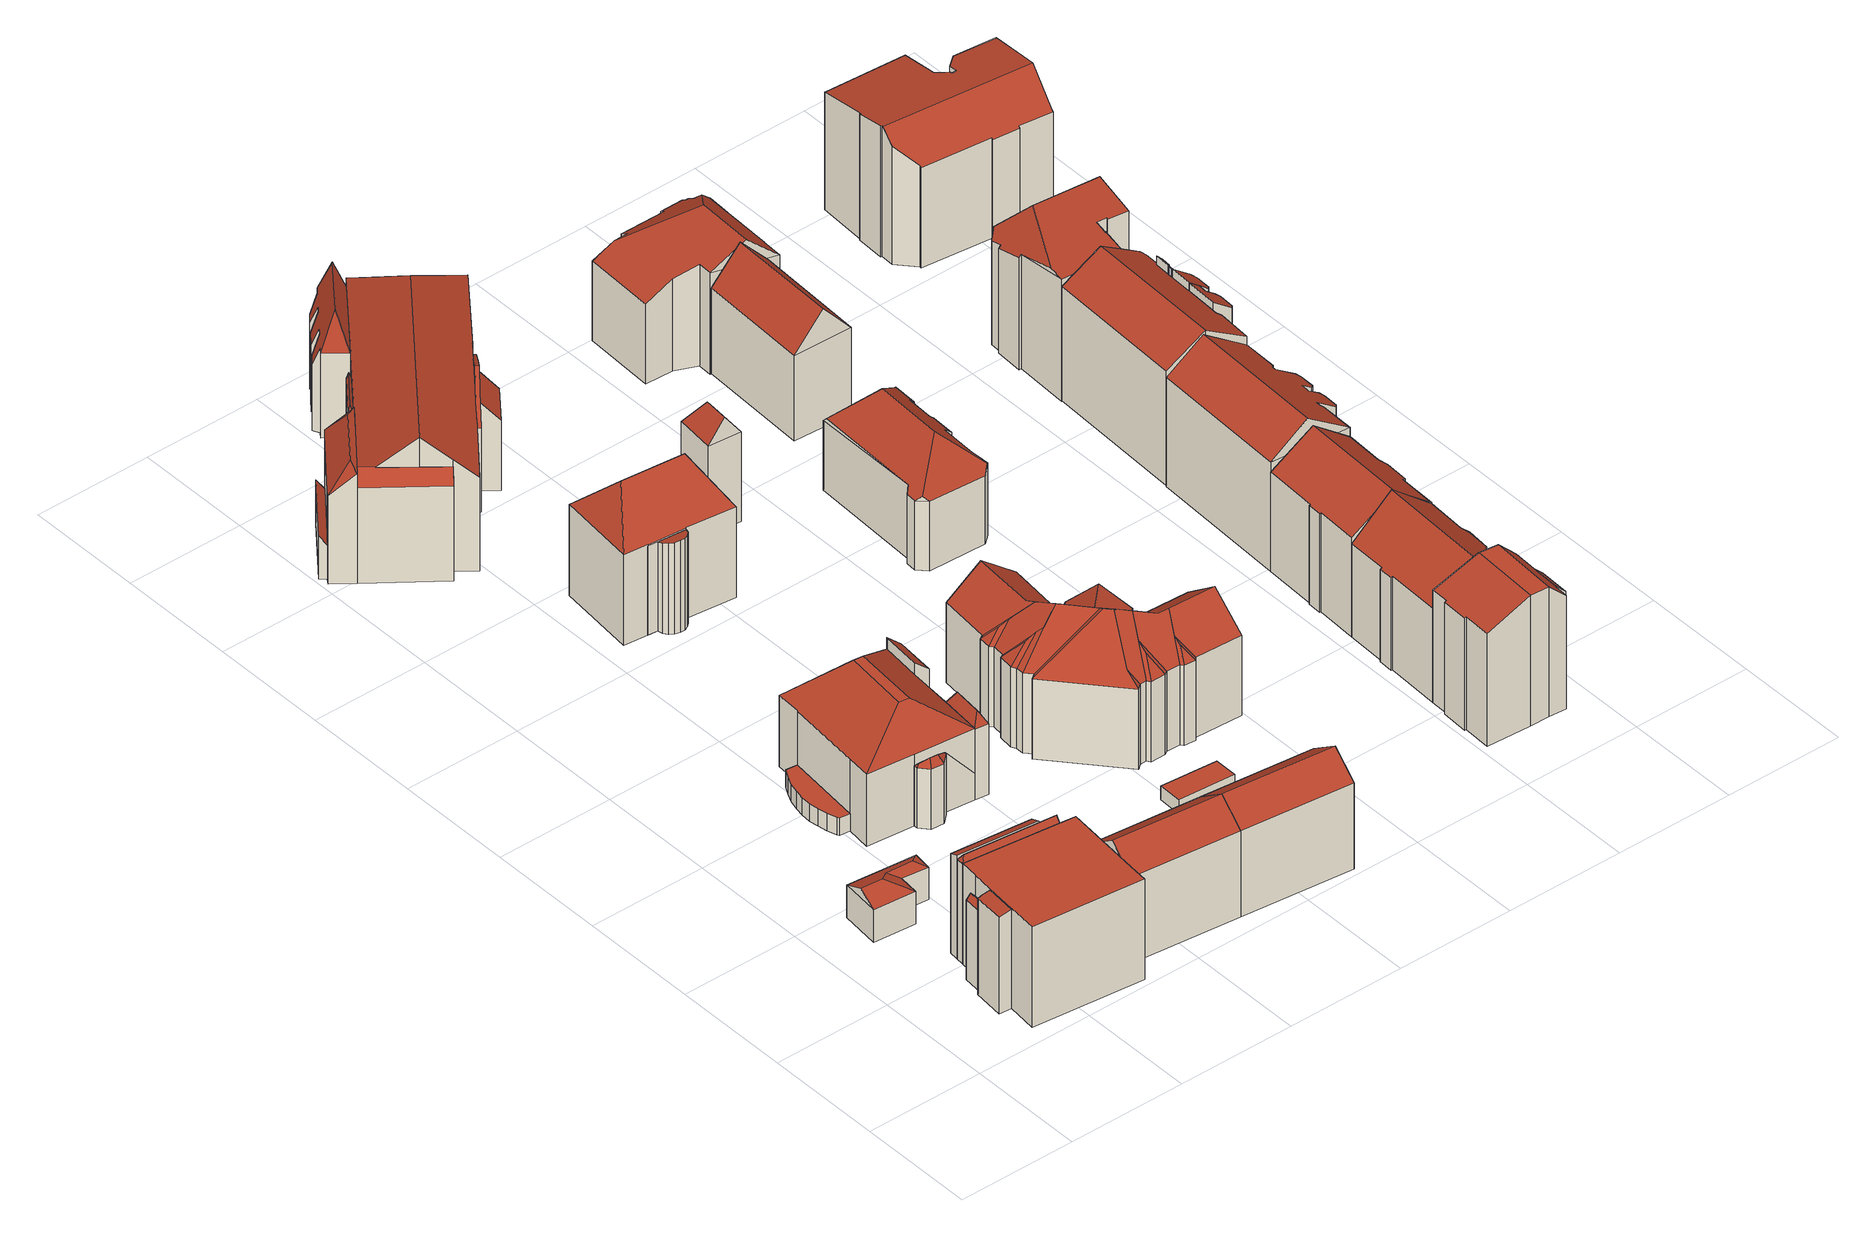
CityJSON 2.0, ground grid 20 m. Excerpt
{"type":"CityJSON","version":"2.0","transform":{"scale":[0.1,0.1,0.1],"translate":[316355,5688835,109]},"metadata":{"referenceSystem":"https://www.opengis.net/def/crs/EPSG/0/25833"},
"CityObjects":{
"building1":{"type":"Building","attributes":{"Dachtyp_tdc":"tdcFreeFormRoof","Gemeindeschluessel":14713000,"Dachneigung":24.6,"QualitaetDacherkennung":50,"Geometrietyp2DReferenz":"3000","function":"31001_9998","roofType":"5000","measuredHeight":7.31},"geometry":[{"type":"MultiSurface","lod":"2","boundaries":[[[0,1,2,3]],[[1,4,5,2]],[[4,6,7,5]],[[6,8,9,7]],[[8,10,11,9]],[[10,0,3,11]],[[12,13,10,8]],[[14,12,8,6]],[[14,6,4]],[[15,13,12,14,4,1]],[[15,1,0]],[[13,15,0,10]],[[3,2,5,7,9,11]]],"semantics":{"surfaces":[{"type":"WallSurface"},{"type":"RoofSurface"},{"type":"GroundSurface"}],"values":[0,0,0,0,0,0,1,1,1,1,0,1,2]}}]},
"building2":{"type":"Building","attributes":{"Gemeindeschluessel":14713000,"Geometrietyp2DReferenz":"3000","function":"31001_9998","roofType":"9999"},"children":["building2-1","building2-2","building2-3","building2-4","building2-5"]},
"building2-1":{"type":"BuildingPart","attributes":{"Dachtyp_tdc":"tdcPolyFlatRoof","Dachneigung":22.56,"QualitaetDacherkennung":25,"Geometrietyp2DReferenz":"3000","roofType":"2100","measuredHeight":18.52},"parents":["building2"],"geometry":[{"type":"MultiSurface","lod":"2","boundaries":[[[16,17,18,19,20]],[[17,21,22,18]],[[21,23,24,25,22]],[[23,21,17,16]],[[19,18,22,25]],[[20,24,23,16]],[[19,25,24,20]]],"semantics":{"surfaces":[{"type":"WallSurface"},{"type":"RoofSurface"},{"type":"GroundSurface"},{"type":"ClosureSurface"}],"values":[0,0,0,1,2,0,3]}}]},
"building2-2":{"type":"BuildingPart","attributes":{"Dachtyp_tdc":"tdcFreeFormRoof","Dachneigung":57.72,"QualitaetDacherkennung":25,"Geometrietyp2DReferenz":"3000","roofType":"5000","measuredHeight":18.96},"parents":["building2"],"geometry":[{"type":"MultiSurface","lod":"2","boundaries":[[[26,20,19,27]],[[28,29,30,31]],[[32,29,28]],[[33,32,28,24,20]],[[33,20,26]],[[32,33,26,29]],[[27,19,25,31,30]],[[31,25,24,28]],[[25,19,20,24]],[[27,30,29,26]]],"semantics":{"surfaces":[{"type":"WallSurface"},{"type":"RoofSurface"},{"type":"GroundSurface"},{"type":"ClosureSurface"}],"values":[0,0,0,1,1,1,2,0,3,3]}}]},
"building2-3":{"type":"BuildingPart","attributes":{"Dachtyp_tdc":"tdcPolyFlatRoof","Dachneigung":0,"QualitaetDacherkennung":66,"Geometrietyp2DReferenz":"3000","roofType":"1000","measuredHeight":17.9},"parents":["building2"],"geometry":[{"type":"MultiSurface","lod":"2","boundaries":[[[34,35,36]],[[34,37,26,27,35]],[[38,39,40,30,29]],[[39,41,42,40]],[[41,43,44,42]],[[43,45,46,44]],[[45,47,48,46]],[[47,49,50,51,48]],[[49,47,45,43,41,39,38,37,34,52]],[[53,35,27,30,40,42,44,46,48,51]],[[36,54,55,52,34]],[[36,35,53,54]],[[29,26,37,38]],[[29,30,27,26]],[[55,50,49,52]],[[55,54,53,51,50]]],"semantics":{"surfaces":[{"type":"WallSurface"},{"type":"RoofSurface"},{"type":"GroundSurface"},{"type":"ClosureSurface"}],"values":[0,0,0,0,0,0,0,0,1,2,0,3,0,3,0,3]}}]},
"building2-4":{"type":"BuildingPart","attributes":{"Dachtyp_tdc":"tdcFreeFormRoof","Dachneigung":48.61,"QualitaetDacherkennung":26,"Geometrietyp2DReferenz":"3000","roofType":"5000","measuredHeight":15.14},"parents":["building2"],"geometry":[{"type":"MultiSurface","lod":"2","boundaries":[[[56,57,58,59]],[[57,36,35,58]],[[60,61,54,36]],[[60,36,57]],[[61,60,57,56]],[[59,58,35,53]],[[53,35,36,54]],[[59,53,54,56]],[[61,56,54]]],"semantics":{"surfaces":[{"type":"WallSurface"},{"type":"RoofSurface"},{"type":"GroundSurface"},{"type":"ClosureSurface"}],"values":[0,0,1,0,1,2,3,3,3]}}]},
"building2-5":{"type":"BuildingPart","attributes":{"Dachtyp_tdc":"tdcPolyFlatRoof","Dachneigung":13.13,"QualitaetDacherkennung":68,"Geometrietyp2DReferenz":"3000","roofType":"2100","measuredHeight":17.76},"parents":["building2"],"geometry":[{"type":"MultiSurface","lod":"2","boundaries":[[[62,63,56,59,64]],[[50,65,66,51]],[[65,62,64,66]],[[65,50,55,63,62]],[[64,59,53,51,66]],[[54,61,56,63,55]],[[54,53,59,56]],[[54,56,61]],[[51,53,54,55,50]]],"semantics":{"surfaces":[{"type":"WallSurface"},{"type":"RoofSurface"},{"type":"GroundSurface"},{"type":"ClosureSurface"}],"values":[0,0,0,1,2,0,3,3,3]}}]},
"building3":{"type":"Building","attributes":{"Dachtyp_tdc":"tdcGableRoof","Gemeindeschluessel":14713000,"Dachneigung":36.59,"QualitaetDacherkennung":72,"Geometrietyp2DReferenz":"3000","function":"31001_9998","roofType":"3100","measuredHeight":18.85},"geometry":[{"type":"MultiSurface","lod":"2","boundaries":[[[67,68,69,70]],[[68,71,72,69]],[[71,73,74,72]],[[73,67,70,74]],[[71,68,75]],[[67,73,76]],[[68,67,76,75]],[[73,71,75,76]],[[70,69,72,74]]],"semantics":{"surfaces":[{"type":"WallSurface"},{"type":"RoofSurface"},{"type":"GroundSurface"}],"values":[0,0,0,0,0,0,1,1,2]}}]},
"building4":{"type":"Building","attributes":{"Gemeindeschluessel":14713000,"Geometrietyp2DReferenz":"3000","function":"31001_9998","roofType":"9999"},"children":["building4-1","building4-2","building4-3","building4-4","building4-5"]},
"building4-1":{"type":"BuildingPart","attributes":{"Dachtyp_tdc":"tdcPolyFlatRoof","Dachneigung":0,"QualitaetDacherkennung":74,"Geometrietyp2DReferenz":"3000","roofType":"1000","measuredHeight":3.14},"parents":["building4"],"geometry":[{"type":"MultiSurface","lod":"2","boundaries":[[[77,78,79,80]],[[78,81,82,79]],[[81,83,84,82]],[[83,85,86,84]],[[85,87,88,86]],[[87,89,90,88]],[[89,91,92,90]],[[91,93,94,92]],[[93,95,96,94]],[[95,97,98,96]],[[97,99,100,98]],[[97,95,93,91,89,87,85,83,81,78,77,99]],[[100,80,79,82,84,86,88,90,92,94,96,98]],[[80,100,99,77]]],"semantics":{"surfaces":[{"type":"WallSurface"},{"type":"RoofSurface"},{"type":"GroundSurface"},{"type":"ClosureSurface"}],"values":[0,0,0,0,0,0,0,0,0,0,0,1,2,3]}}]},
"building4-2":{"type":"BuildingPart","attributes":{"Dachtyp_tdc":"tdcFreeFormRoof","Dachneigung":49.94,"QualitaetDacherkennung":10,"Geometrietyp2DReferenz":"3000","roofType":"5000","measuredHeight":11.9},"parents":["building4"],"geometry":[{"type":"MultiSurface","lod":"2","boundaries":[[[101,102,103,104]],[[102,105,106,103]],[[105,107,108,106]],[[107,109,110,108]],[[109,111,112,110]],[[111,113,114,112]],[[113,111,115]],[[111,109,116,115]],[[109,107,117,116]],[[107,105,118,117]],[[105,102,118]],[[102,113,115,116,117,118]],[[103,106,108,110,112,114,103,104]],[[102,103,114,113]]],"semantics":{"surfaces":[{"type":"WallSurface"},{"type":"RoofSurface"},{"type":"GroundSurface"},{"type":"ClosureSurface"}],"values":[0,0,0,0,0,0,1,1,1,1,1,1,2,3]}}]},
"building4-3":{"type":"BuildingPart","attributes":{"Dachtyp_tdc":"tdcCutTentRoof","Dachneigung":31.84,"QualitaetDacherkennung":32,"Geometrietyp2DReferenz":"3000","roofType":"9999","measuredHeight":18.34},"parents":["building4"],"geometry":[{"type":"MultiSurface","lod":"2","boundaries":[[[119,120,121,114]],[[120,122,80,121]],[[122,77,80]],[[123,124,100,99]],[[124,125,126,100]],[[125,127,128,126]],[[127,129,130,128]],[[129,131,132,130]],[[131,133,134,132]],[[133,135,136,134]],[[137,138,139,140,141]],[[120,119,142,143,144]],[[125,124,123,122,120,144,145]],[[135,133,131,129,127,125,145,146]],[[142,138,137,135,146,143]],[[146,145,144,143]],[[104,103,114,121,80,100,126,128,130,132,134,136,141,140]],[[114,113,102,101,147,142,119]],[[114,103,102,113]],[[102,103,104,101]],[[123,99,77,122]],[[99,100,80,77]],[[141,136,135,137]],[[147,139,138,142]],[[147,101,104,140,139]]],"semantics":{"surfaces":[{"type":"WallSurface"},{"type":"RoofSurface"},{"type":"GroundSurface"},{"type":"ClosureSurface"}],"values":[0,0,0,0,0,0,0,0,0,0,0,1,1,1,1,1,2,0,3,3,0,3,3,0,3]}}]},
"building4-4":{"type":"BuildingPart","attributes":{"Dachtyp_tdc":"tdcFreeFormRoof","Dachneigung":60.53,"QualitaetDacherkennung":13,"Geometrietyp2DReferenz":"3000","roofType":"5000","measuredHeight":14.67},"parents":["building4"],"geometry":[{"type":"MultiSurface","lod":"2","boundaries":[[[148,147,104,149]],[[139,150,151,140]],[[150,148,149,151]],[[147,148,152]],[[148,150,153,152]],[[150,139,153]],[[139,147,152,153]],[[149,104,140,151]],[[140,104,147,139]]],"semantics":{"surfaces":[{"type":"WallSurface"},{"type":"RoofSurface"},{"type":"GroundSurface"},{"type":"ClosureSurface"}],"values":[0,0,0,1,1,1,1,2,3]}}]},
"building4-5":{"type":"BuildingPart","attributes":{"Dachtyp_tdc":"tdcPolyFlatRoof","Dachneigung":43.17,"QualitaetDacherkennung":45,"Geometrietyp2DReferenz":"3000","roofType":"2100","measuredHeight":14.83},"parents":["building4"],"geometry":[{"type":"MultiSurface","lod":"2","boundaries":[[[154,155,137,141,156]],[[157,158,159,136]],[[158,154,156,159]],[[158,157,155,154]],[[156,141,136,159]],[[136,135,137,155,157]],[[136,141,137,135]]],"semantics":{"surfaces":[{"type":"WallSurface"},{"type":"RoofSurface"},{"type":"GroundSurface"},{"type":"ClosureSurface"}],"values":[0,0,0,1,2,0,3]}}]},
"building5":{"type":"Building","attributes":{"Dachtyp_tdc":"tdcGableRoof","Gemeindeschluessel":14713000,"Dachneigung":36.48,"QualitaetDacherkennung":73,"Geometrietyp2DReferenz":"3000","function":"31001_9998","roofType":"3100","measuredHeight":18.86},"geometry":[{"type":"MultiSurface","lod":"2","boundaries":[[[73,160,161,74]],[[160,162,163,161]],[[162,67,70,163]],[[67,73,74,70]],[[162,160,164]],[[73,67,76]],[[160,73,76,164]],[[67,162,164,76]],[[74,161,163,70]]],"semantics":{"surfaces":[{"type":"WallSurface"},{"type":"RoofSurface"},{"type":"GroundSurface"}],"values":[0,0,0,0,0,0,1,1,2]}}]},
"building6":{"type":"Building","attributes":{"Gemeindeschluessel":14713000,"Geometrietyp2DReferenz":"3000","function":"31001_9998","roofType":"9999"},"children":["building6-1","building6-2"]},
"building6-1":{"type":"BuildingPart","attributes":{"Dachtyp_tdc":"tdcPolyFlatRoof","Dachneigung":13.07,"QualitaetDacherkennung":52,"Geometrietyp2DReferenz":"3000","roofType":"2100","measuredHeight":16.32},"parents":["building6"],"geometry":[{"type":"MultiSurface","lod":"2","boundaries":[[[165,166,167,168]],[[166,169,170,167]],[[169,171,172,170]],[[171,173,174,172]],[[173,175,176,174]],[[177,178,179,180]],[[178,181,182,179]],[[181,183,184,182]],[[183,165,168,184]],[[183,181,178,177,185,175,173,171,169,166,165]],[[168,167,170,172,174,176,186,180,179,182,184]],[[185,186,176,175]],[[180,186,185,177]]],"semantics":{"surfaces":[{"type":"WallSurface"},{"type":"RoofSurface"},{"type":"GroundSurface"},{"type":"ClosureSurface"}],"values":[0,0,0,0,0,0,0,0,0,1,2,3,3]}}]},
"building6-2":{"type":"BuildingPart","attributes":{"Dachtyp_tdc":"tdcFreeFormRoof","Dachneigung":45,"QualitaetDacherkennung":56,"Geometrietyp2DReferenz":"3000","roofType":"5000","measuredHeight":22.94},"parents":["building6"],"geometry":[{"type":"MultiSurface","lod":"2","boundaries":[[[187,188,189,176,175]],[[188,190,191,189]],[[190,192,193,191]],[[192,194,195,193]],[[194,196,197,195]],[[196,198,199,197]],[[198,200,201,199]],[[200,202,203,201]],[[202,204,180,203]],[[204,205,177,180]],[[202,200,206]],[[200,198,196,194,192,190,207,206]],[[190,188,207]],[[188,187,208,205,204,202,206,207]],[[186,176,189,191,193,195,197,199,201,203,180]],[[187,175,185,208]],[[175,176,186,185]],[[185,177,205,208]],[[185,186,180,177]]],"semantics":{"surfaces":[{"type":"WallSurface"},{"type":"RoofSurface"},{"type":"GroundSurface"},{"type":"ClosureSurface"}],"values":[0,0,0,0,0,0,0,0,0,0,1,1,1,1,2,0,3,0,3]}}]},
"building7":{"type":"Building","attributes":{"Gemeindeschluessel":14713000,"Geometrietyp2DReferenz":"3000","function":"31001_9998","roofType":"9999"},"children":["building7-1","building7-2","building7-3","building7-4","building7-5","building7-6","building7-7","building7-8"]},
"building7-1":{"type":"BuildingPart","attributes":{"Dachtyp_tdc":"tdcPolyFlatRoof","Dachneigung":50.52,"QualitaetDacherkennung":27,"Geometrietyp2DReferenz":"3000","roofType":"2100","measuredHeight":7.7},"parents":["building7"],"geometry":[{"type":"MultiSurface","lod":"2","boundaries":[[[209,210,211,212]],[[210,213,214,211]],[[213,215,216,214]],[[215,217,216]],[[217,215,213,210,209]],[[212,211,214,216]],[[212,216,217,209]]],"semantics":{"surfaces":[{"type":"WallSurface"},{"type":"RoofSurface"},{"type":"GroundSurface"},{"type":"ClosureSurface"}],"values":[0,0,0,0,1,2,3]}}]},
"building7-2":{"type":"BuildingPart","attributes":{"Dachtyp_tdc":"tdcFreeFormRoof","Dachneigung":73.97,"QualitaetDacherkennung":15,"Geometrietyp2DReferenz":"3000","roofType":"5000","measuredHeight":15.85},"parents":["building7"],"geometry":[{"type":"MultiSurface","lod":"2","boundaries":[[[218,219,220,221]],[[219,222,223,220]],[[224,218,221,225]],[[226,222,219]],[[227,226,219,218]],[[227,218,224]],[[226,227,224,222]],[[221,220,223,225]],[[225,223,222,224]]],"semantics":{"surfaces":[{"type":"WallSurface"},{"type":"RoofSurface"},{"type":"GroundSurface"},{"type":"ClosureSurface"}],"values":[0,0,0,1,1,1,1,2,3]}}]},
"building7-3":{"type":"BuildingPart","attributes":{"Dachtyp_tdc":"tdcHipRoof","Dachneigung":54.99,"QualitaetDacherkennung":33,"Geometrietyp2DReferenz":"3000","roofType":"3200","measuredHeight":20.15},"parents":["building7"],"geometry":[{"type":"MultiSurface","lod":"2","boundaries":[[[228,229,230,216]],[[229,231,232,233,230]],[[234,235,236,237,238]],[[235,239,209,212,236]],[[228,216,217]],[[231,229,240]],[[235,234,241]],[[229,228,239,235,241,240]],[[234,231,240,241]],[[230,233,242,237,236,212,216]],[[234,238,243,244,232,231]],[[244,242,233,232]],[[238,237,242,244,243]],[[217,209,239,228]],[[217,216,212,209]]],"semantics":{"surfaces":[{"type":"WallSurface"},{"type":"RoofSurface"},{"type":"GroundSurface"},{"type":"ClosureSurface"}],"values":[0,0,0,0,0,1,1,1,1,2,0,3,3,0,3]}}]},
"building7-4":{"type":"BuildingPart","attributes":{"Dachtyp_tdc":"tdcGableRoof","Dachneigung":29.03,"QualitaetDacherkennung":50,"Geometrietyp2DReferenz":"3000","roofType":"3100","measuredHeight":19.55},"parents":["building7"],"geometry":[{"type":"MultiSurface","lod":"2","boundaries":[[[245,246,247,248]],[[246,249,250,247]],[[251,252,253,254]],[[252,255,256,253]],[[245,257,258,259,260,261,246]],[[262,263,264,260,259,265,266]],[[255,262,266,267]],[[251,268,264,263,252]],[[252,263,262,255]],[[246,261,269,249]],[[248,247,250,254,253,256,270,271]],[[254,250,249,251]],[[270,256,255,267]],[[271,270,267,257]],[[248,271,257,245]],[[265,259,258]],[[267,266,265,258,257]],[[261,260,264,268,269]],[[249,269,268,251]]],"semantics":{"surfaces":[{"type":"WallSurface"},{"type":"RoofSurface"},{"type":"GroundSurface"},{"type":"ClosureSurface"}],"values":[0,0,0,0,1,1,0,0,0,0,2,3,3,3,3,0,3,0,3]}}]},
"building7-5":{"type":"BuildingPart","attributes":{"Dachtyp_tdc":"tdcFreeFormRoof","Dachneigung":71.72,"QualitaetDacherkennung":17,"Geometrietyp2DReferenz":"3000","roofType":"5000","measuredHeight":21.33},"parents":["building7"],"geometry":[{"type":"MultiSurface","lod":"2","boundaries":[[[272,273,274,275]],[[273,276,277,274]],[[276,278,279,277]],[[278,280,281,279]],[[280,282,283,281]],[[282,284,285,283]],[[284,286,287,285]],[[286,288,289,287]],[[288,290,291,289]],[[290,292,293,291]],[[292,294,295,293]],[[296,297,298,299]],[[297,300,301,298]],[[300,302,303,301]],[[302,272,275,303]],[[297,296,304]],[[296,294,305,304]],[[294,292,305]],[[292,290,288,286,284,282,280,278,276,273,272,302,300,297,304,305]],[[275,274,277,279,281,283,285,287,289,291,293,295,299,298,301,303]],[[299,295,294,296]]],"semantics":{"surfaces":[{"type":"WallSurface"},{"type":"RoofSurface"},{"type":"GroundSurface"},{"type":"ClosureSurface"}],"values":[0,0,0,0,0,0,0,0,0,0,0,0,0,0,0,1,1,1,1,2,3]}}]},
"building7-6":{"type":"BuildingPart","attributes":{"Dachtyp_tdc":"tdcPolyFlatRoof","Dachneigung":47.11,"QualitaetDacherkennung":31,"Geometrietyp2DReferenz":"3000","roofType":"2100","measuredHeight":15.74},"parents":["building7"],"geometry":[{"type":"MultiSurface","lod":"2","boundaries":[[[306,268,251,254,307]],[[269,308,309,250,249]],[[308,306,307,309]],[[308,269,268,306]],[[307,254,250,309]],[[249,250,254,251]],[[249,251,268,269]]],"semantics":{"surfaces":[{"type":"WallSurface"},{"type":"RoofSurface"},{"type":"GroundSurface"},{"type":"ClosureSurface"}],"values":[0,0,0,1,2,3,3]}}]},
"building7-7":{"type":"BuildingPart","attributes":{"Dachtyp_tdc":"tdcHipAndGableRoof","Dachneigung":39.66,"QualitaetDacherkennung":65,"Geometrietyp2DReferenz":"3000","roofType":"5000","measuredHeight":23.95},"parents":["building7"],"geometry":[{"type":"MultiSurface","lod":"2","boundaries":[[[310,311,312,256,255]],[[311,313,314,315,312]],[[232,316,225,233]],[[316,224,225]],[[317,223,222]],[[317,318,296,299,223]],[[319,320,321,295,294]],[[320,322,245,248,321]],[[320,319,323]],[[319,318,317,316,232,244,324,325,323]],[[325,313,311,310,326,265,258,327,322,320,323]],[[270,256,312,315,328,242,233,225,223,299,295,321,248,271]],[[310,255,267,266,326]],[[255,256,270,267]],[[329,314,313,325]],[[328,315,314,329]],[[324,329,325]],[[244,242,328,329,324]],[[233,242,244,232]],[[222,224,316,317]],[[222,223,225,224]],[[294,296,318,319]],[[294,295,299,296]],[[257,245,322,327]],[[257,271,248,245]],[[326,266,265]],[[258,257,327]],[[267,270,271,257]],[[267,257,258,265,266]]],"semantics":{"surfaces":[{"type":"WallSurface"},{"type":"RoofSurface"},{"type":"GroundSurface"},{"type":"ClosureSurface"}],"values":[0,0,0,0,0,0,0,0,1,1,1,2,0,3,0,3,0,3,3,0,3,0,3,0,3,0,0,3,3]}}]},
"building7-8":{"type":"BuildingPart","attributes":{"Dachtyp_tdc":"tdcPolyFlatRoof","Dachneigung":38.88,"QualitaetDacherkennung":44,"Geometrietyp2DReferenz":"3000","roofType":"2100","measuredHeight":18.89},"parents":["building7"],"geometry":[{"type":"MultiSurface","lod":"2","boundaries":[[[314,330,331,315]],[[330,238,237,331]],[[330,314,329,324,243,238]],[[237,242,328,315,331]],[[242,237,238,243,244]],[[324,244,243]],[[314,315,328,329]],[[329,328,242,244,324]]],"semantics":{"surfaces":[{"type":"WallSurface"},{"type":"RoofSurface"},{"type":"GroundSurface"},{"type":"ClosureSurface"}],"values":[0,0,1,2,3,0,3,3]}}]},
"building8":{"type":"Building","attributes":{"Dachtyp_tdc":"tdcPolyFlatRoof","Gemeindeschluessel":14713000,"Dachneigung":2.68,"QualitaetDacherkennung":76,"Geometrietyp2DReferenz":"3000","function":"31001_9998","roofType":"2100","measuredHeight":2.58},"geometry":[{"type":"MultiSurface","lod":"2","boundaries":[[[332,333,334,335]],[[333,336,337,334]],[[336,338,339,337]],[[338,332,335,339]],[[338,336,333,332]],[[335,334,337,339]]],"semantics":{"surfaces":[{"type":"WallSurface"},{"type":"RoofSurface"},{"type":"GroundSurface"}],"values":[0,0,0,0,1,2]}}]},
"building9":{"type":"Building","attributes":{"Dachtyp_tdc":"tdcFreeFormRoof","Gemeindeschluessel":14713000,"Dachneigung":38.89,"QualitaetDacherkennung":12,"Geometrietyp2DReferenz":"3000","function":"31001_9998","roofType":"5000","measuredHeight":21.18},"geometry":[{"type":"MultiSurface","lod":"2","boundaries":[[[340,341,342,343]],[[341,344,345,342]],[[344,346,347,345]],[[346,348,349,347]],[[348,350,351,349]],[[350,352,353,351]],[[352,354,355,353]],[[354,356,357,355]],[[356,358,359,357]],[[358,360,361,359]],[[360,362,363,361]],[[362,364,365,363]],[[364,366,367,365]],[[366,368,369,367]],[[368,370,371,369]],[[370,372,373,371]],[[372,374,375,373]],[[374,376,377,375]],[[376,378,379,377]],[[378,380,381,379]],[[380,382,383,381]],[[382,384,385,383]],[[384,386,387,385]],[[386,388,389,387]],[[388,390,391,389]],[[390,392,393,391]],[[392,394,395,393]],[[394,396,397,395]],[[396,398,399,397]],[[398,400,401,399]],[[400,340,343,401]],[[402,400,398]],[[403,402,398,396]],[[404,405,406,403,396,394]],[[407,408,409,404,394,392]],[[407,392,390]],[[408,407,390,388]],[[409,408,388,386]],[[410,405,404,409,386,384]],[[411,410,384,382]],[[412,413,411,382,380]],[[412,380,378]],[[414,415,416,413,412,378,376]],[[417,418,414,376,374]],[[417,374,372]],[[418,417,372,370]],[[419,420,414,418,370,368]],[[421,422,419,368,366]],[[421,366,364]],[[422,421,364,362]],[[423,419,422,362,360]],[[423,360,358]],[[420,419,423,358,356]],[[424,415,414,420,356,354]],[[425,424,354,352]],[[425,352,350]],[[416,415,424,425,350,348]],[[426,427,406,405,410,411,413,416,348,346]],[[428,426,346,344]],[[428,344,341]],[[427,426,428,341,340]],[[402,403,406,427,340,400]],[[343,342,345,347,349,351,353,355,357,359,361,363,365,367,369,371,373,375,377,379,381,383,385,387,389,391,393,395,397,399,401]]],"semantics":{"surfaces":[{"type":"WallSurface"},{"type":"RoofSurface"},{"type":"GroundSurface"}],"values":[0,0,0,0,0,0,0,0,0,0,0,0,0,0,0,0,0,0,0,0,0,0,0,0,0,0,0,0,0,0,0,1,1,1,1,1,1,1,1,1,1,1,1,1,1,1,1,1,1,1,1,0,1,1,1,0,1,1,1,0,1,1,2]}}]},
"building10":{"type":"Building","attributes":{"Dachtyp_tdc":"tdcFreeFormRoof","Gemeindeschluessel":14713000,"Dachneigung":54.21,"QualitaetDacherkennung":12,"Geometrietyp2DReferenz":"3000","function":"31001_9998","roofType":"5000","measuredHeight":19.92},"geometry":[{"type":"MultiSurface","lod":"2","boundaries":[[[429,430,431,432]],[[430,433,434,431]],[[433,435,436,434]],[[435,429,432,436]],[[437,438,435,433]],[[437,433,430]],[[438,437,430,429]],[[438,429,435]],[[432,431,434,436]]],"semantics":{"surfaces":[{"type":"WallSurface"},{"type":"RoofSurface"},{"type":"GroundSurface"}],"values":[0,0,0,0,1,1,1,0,2]}}]},
"building11":{"type":"Building","attributes":{"Dachtyp_tdc":"tdcFreeFormRoof","Gemeindeschluessel":14713000,"Dachneigung":44.81,"QualitaetDacherkennung":45,"Geometrietyp2DReferenz":"3000","function":"31001_9998","roofType":"5000","measuredHeight":19.08},"geometry":[{"type":"MultiSurface","lod":"2","boundaries":[[[439,440,441,442]],[[440,443,444,441]],[[443,445,446,444]],[[445,447,448,446]],[[447,449,450,448]],[[449,451,452,450]],[[451,453,454,452]],[[453,455,456,454]],[[455,457,458,456]],[[457,459,460,458]],[[459,461,462,460]],[[461,463,464,462]],[[463,465,466,464]],[[465,467,468,466]],[[467,469,470,468]],[[469,439,442,470]],[[471,472,440,439,473]],[[461,474,475,476,463]],[[476,475,471,473,469,467,465]],[[474,459,457,455,453,451,449,447,445,443,472,471,475]],[[465,463,476]],[[439,469,473]],[[443,440,472]],[[461,459,474]],[[442,441,444,446,448,450,452,454,456,458,460,462,464,466,468,470]]],"semantics":{"surfaces":[{"type":"WallSurface"},{"type":"RoofSurface"},{"type":"GroundSurface"}],"values":[0,0,0,0,0,0,0,0,0,0,0,0,0,0,0,0,1,1,1,1,0,0,0,0,2]}}]},
"building12":{"type":"Building","attributes":{"Gemeindeschluessel":14713000,"Geometrietyp2DReferenz":"3000","function":"31001_9998","roofType":"9999"},"children":["building12-1","building12-2"]},
"building12-1":{"type":"BuildingPart","attributes":{"Dachtyp_tdc":"tdcCutGableRoof","Dachneigung":22.69,"QualitaetDacherkennung":45,"Geometrietyp2DReferenz":"3000","roofType":"9999","measuredHeight":23.27},"parents":["building12"],"geometry":[{"type":"MultiSurface","lod":"2","boundaries":[[[477,478,479,480]],[[481,482,483,484]],[[482,485,486,483]],[[485,487,488,486]],[[487,489,490,488]],[[489,491,492,490]],[[491,493,494,492]],[[493,495,496,494]],[[495,497,498,496]],[[497,499,500,498]],[[499,501,502,500]],[[501,503,504,502]],[[503,505,506,504]],[[505,477,480,506]],[[487,485,482,481,507,478,477,505]],[[503,501,499,497,495,493,491,489]],[[505,503,489,487]],[[480,479,484,483,486,488,490,492,494,496,498,500,502,504,506]],[[484,479,478,507,481]]],"semantics":{"surfaces":[{"type":"WallSurface"},{"type":"RoofSurface"},{"type":"GroundSurface"},{"type":"ClosureSurface"}],"values":[0,0,0,0,0,0,0,0,0,0,0,0,0,0,1,1,1,2,3]}}]},
"building12-2":{"type":"BuildingPart","attributes":{"Dachtyp_tdc":"tdcPolyFlatRoof","Dachneigung":44.63,"QualitaetDacherkennung":79,"Geometrietyp2DReferenz":"3000","roofType":"2100","measuredHeight":20.26},"parents":["building12"],"geometry":[{"type":"MultiSurface","lod":"2","boundaries":[[[508,481,484,509]],[[478,510,511,479]],[[510,508,509,511]],[[510,478,507,481,508]],[[509,484,479,511]],[[478,479,484,481,507]]],"semantics":{"surfaces":[{"type":"WallSurface"},{"type":"RoofSurface"},{"type":"GroundSurface"},{"type":"ClosureSurface"}],"values":[0,0,0,1,2,3]}}]},
"building13":{"type":"Building","attributes":{"Dachtyp_tdc":"tdcGableRoof","Gemeindeschluessel":14713000,"Dachneigung":49.36,"QualitaetDacherkennung":92,"Geometrietyp2DReferenz":"3000","function":"31001_9998","roofType":"3100","measuredHeight":21.13},"geometry":[{"type":"MultiSurface","lod":"2","boundaries":[[[512,513,514,515]],[[513,516,517,514]],[[516,518,519,517]],[[518,512,515,519]],[[516,513,520]],[[512,518,521]],[[513,512,521,520]],[[518,516,520,521]],[[515,514,517,519]]],"semantics":{"surfaces":[{"type":"WallSurface"},{"type":"RoofSurface"},{"type":"GroundSurface"}],"values":[0,0,0,0,0,0,1,1,2]}}]},
"building14":{"type":"Building","attributes":{"Dachtyp_tdc":"tdcFreeFormRoof","Gemeindeschluessel":14713000,"Dachneigung":40.71,"QualitaetDacherkennung":41,"Geometrietyp2DReferenz":"3000","function":"31001_9998","roofType":"5000","measuredHeight":23.04},"geometry":[{"type":"MultiSurface","lod":"2","boundaries":[[[522,523,524,502]],[[523,525,526,524]],[[525,527,528,526]],[[527,529,530,528]],[[529,531,532,530]],[[531,533,534,532]],[[533,535,536,534]],[[535,537,538,536]],[[537,539,540,538]],[[539,541,542,540]],[[541,543,480,542]],[[543,522,502,480]],[[535,533,544,545,543,541,539,537]],[[545,544,531,529,527,525,523,522]],[[533,531,544]],[[522,543,545]],[[502,524,526,528,530,532,534,536,538,540,542,480]]],"semantics":{"surfaces":[{"type":"WallSurface"},{"type":"RoofSurface"},{"type":"GroundSurface"}],"values":[0,0,0,0,0,0,0,0,0,0,0,0,1,1,0,0,2]}}]},
"building15":{"type":"Building","attributes":{"Dachtyp_tdc":"tdcFreeFormRoof","Gemeindeschluessel":14713000,"Dachneigung":25.11,"QualitaetDacherkennung":29,"Geometrietyp2DReferenz":"3000","function":"31001_9998","roofType":"5000","measuredHeight":21.1},"geometry":[{"type":"MultiSurface","lod":"2","boundaries":[[[546,547,548,549]],[[547,550,551,548]],[[550,552,553,551]],[[552,554,555,553]],[[554,556,557,555]],[[556,558,559,557]],[[558,560,561,559]],[[560,562,563,561]],[[562,564,565,563]],[[564,566,567,565]],[[566,568,569,567]],[[568,570,571,569]],[[570,572,573,571]],[[572,574,575,573]],[[574,576,577,575]],[[576,578,579,577]],[[578,580,581,579]],[[580,582,583,581]],[[582,546,549,583]],[[584,585,576,574,572,570,568,566,564,562,586]],[[556,554,552,587,584,586,560,558]],[[547,546,582,580,578,585,584,587,550]],[[552,550,587]],[[562,560,586]],[[578,576,585]],[[549,548,551,553,555,557,559,561,563,565,567,569,571,573,575,577,579,581,583]]],"semantics":{"surfaces":[{"type":"WallSurface"},{"type":"RoofSurface"},{"type":"GroundSurface"}],"values":[0,0,0,0,0,0,0,0,0,0,0,0,0,0,0,0,0,0,0,1,1,1,0,0,0,2]}}]},
"building16":{"type":"Building","attributes":{"Dachtyp_tdc":"tdcGableRoof","Gemeindeschluessel":14713000,"Dachneigung":32.82,"QualitaetDacherkennung":38,"Geometrietyp2DReferenz":"3000","function":"31001_9998","roofType":"3100","measuredHeight":22.45},"geometry":[{"type":"MultiSurface","lod":"2","boundaries":[[[588,589,590,591]],[[589,592,593,590]],[[592,594,534,593]],[[594,595,596,534]],[[595,597,532,596]],[[597,598,599,532]],[[598,600,601,599]],[[600,602,603,601]],[[602,604,605,603]],[[604,606,607,605]],[[606,608,609,607]],[[608,610,611,609]],[[610,612,613,611]],[[612,588,591,613]],[[608,606,604,602,600,598,597,595]],[[595,594,592,589,588,612,610,608]],[[591,590,593,534,596,532,599,601,603,605,607,609,611,613]]],"semantics":{"surfaces":[{"type":"WallSurface"},{"type":"RoofSurface"},{"type":"GroundSurface"}],"values":[0,0,0,0,0,0,0,0,0,0,0,0,0,0,1,1,2]}}]},
"building17":{"type":"Building","attributes":{"Dachtyp_tdc":"tdcFreeFormRoof","Gemeindeschluessel":14713000,"Dachneigung":35.52,"QualitaetDacherkennung":22,"Geometrietyp2DReferenz":"3000","function":"31001_9998","roofType":"5000","measuredHeight":24.1},"geometry":[{"type":"MultiSurface","lod":"2","boundaries":[[[614,615,616,607]],[[615,617,618,616]],[[617,619,620,618]],[[619,621,622,620]],[[621,623,624,622]],[[623,625,626,624]],[[625,627,628,626]],[[627,629,630,628]],[[629,631,632,630]],[[631,633,634,632]],[[633,635,636,634]],[[635,637,638,636]],[[637,639,640,638]],[[639,641,642,640]],[[641,643,644,642]],[[643,645,646,644]],[[645,647,648,646]],[[647,649,650,648]],[[649,651,611,650]],[[651,614,607,611]],[[652,653,615,614]],[[651,649,647,645,643,641,639,637,635,633,631,629,627,625,623,621,619,617,653,652]],[[617,615,653]],[[614,651,652]],[[607,616,618,620,622,624,626,628,630,632,634,636,638,640,642,644,646,648,650,611]]],"semantics":{"surfaces":[{"type":"WallSurface"},{"type":"RoofSurface"},{"type":"GroundSurface"}],"values":[0,0,0,0,0,0,0,0,0,0,0,0,0,0,0,0,0,0,0,0,1,1,0,0,2]}}]},
"building18":{"type":"Building","attributes":{"Gemeindeschluessel":14713000,"Geometrietyp2DReferenz":"3000","function":"31001_9998","roofType":"9999"},"children":["building18-1","building18-2","building18-3"]},
"building18-1":{"type":"BuildingPart","attributes":{"Dachtyp_tdc":"tdcFreeFormRoof","Dachneigung":31.73,"QualitaetDacherkennung":25,"Geometrietyp2DReferenz":"3000","roofType":"5000","measuredHeight":24.54},"parents":["building18"],"geometry":[{"type":"MultiSurface","lod":"2","boundaries":[[[654,655,656,657]],[[658,659,660,661]],[[659,662,663,660]],[[662,664,665,663]],[[664,666,667,665]],[[666,668,669,667]],[[668,670,671,669]],[[670,672,673,671]],[[672,674,675,673]],[[674,676,677,675]],[[676,654,657,677]],[[672,670,668,666]],[[666,664,662,659,658,678,679,655,654,676,674,672]],[[657,656,680,681,661,660,663,665,667,669,671,673,675,677]],[[680,656,655,679]],[[681,680,679,678]],[[661,681,678,658]]],"semantics":{"surfaces":[{"type":"WallSurface"},{"type":"RoofSurface"},{"type":"GroundSurface"},{"type":"ClosureSurface"}],"values":[0,0,0,0,0,0,0,0,0,0,0,1,1,2,3,3,3]}}]},
"building18-2":{"type":"BuildingPart","attributes":{"Dachtyp_tdc":"tdcPolyFlatRoof","Dachneigung":37.76,"QualitaetDacherkennung":37,"Geometrietyp2DReferenz":"3000","roofType":"2100","measuredHeight":21.83},"parents":["building18"],"geometry":[{"type":"MultiSurface","lod":"2","boundaries":[[[682,658,661]],[[683,684,685,686]],[[683,687,688,684]],[[687,689,690,688]],[[689,691,692,690]],[[691,693,694,692]],[[693,682,661,694]],[[693,691,689,687,683,686,695,696,682]],[[661,681,685,684,688,690,692,694]],[[678,658,682,696]],[[678,681,661,658]],[[686,685,681,678,696,695]]],"semantics":{"surfaces":[{"type":"WallSurface"},{"type":"RoofSurface"},{"type":"GroundSurface"},{"type":"ClosureSurface"}],"values":[0,0,0,0,0,0,0,1,2,0,3,3]}}]},
"building18-3":{"type":"BuildingPart","attributes":{"Dachtyp_tdc":"tdcPolyFlatRoof","Dachneigung":39.09,"QualitaetDacherkennung":40,"Geometrietyp2DReferenz":"3000","roofType":"2100","measuredHeight":21.93},"parents":["building18"],"geometry":[{"type":"MultiSurface","lod":"2","boundaries":[[[697,698,699,656,655]],[[698,700,701,699]],[[700,702,703,701]],[[702,704,705,703]],[[704,706,707,705]],[[706,708,709,707]],[[708,710,711,709]],[[710,686,685,711]],[[710,708,706,704,702,700,698,697,712,713,695,686]],[[685,681,703,714,680,656,699,701,703,705,707,709,711]],[[696,695,713]],[[681,685,686,695,696,678]],[[679,715,716,702,717,678,696,713,712]],[[714,703,717,715]],[[680,714,715,679]],[[703,681,678,717]],[[715,717,702,716]],[[697,655,679,712]],[[655,656,680,679]]],"semantics":{"surfaces":[{"type":"WallSurface"},{"type":"RoofSurface"},{"type":"GroundSurface"},{"type":"ClosureSurface"}],"values":[0,0,0,0,0,0,0,0,1,2,0,3,0,3,3,3,3,0,3]}}]},
"building19":{"type":"Building","attributes":{"Dachtyp_tdc":"tdcFreeFormRoof","Gemeindeschluessel":14713000,"Dachneigung":10.19,"QualitaetDacherkennung":33,"Geometrietyp2DReferenz":"3000","function":"31001_9998","roofType":"5000","measuredHeight":24.15},"geometry":[{"type":"MultiSurface","lod":"2","boundaries":[[[718,719,720,721]],[[719,722,723,720]],[[722,724,725,723]],[[724,726,727,725]],[[726,728,729,727]],[[728,730,731,729]],[[730,732,733,731]],[[732,734,735,733]],[[734,736,737,735]],[[736,738,739,737]],[[738,740,741,739]],[[740,742,743,741]],[[742,744,745,743]],[[744,746,747,745]],[[746,748,749,747]],[[748,750,751,749]],[[750,752,753,751]],[[752,718,721,753]],[[754,755,742,740,738,736,734,756]],[[726,724,722,719,718,757,754,756,732,730,728]],[[757,752,750,748,746,744,755,754]],[[734,732,756]],[[718,752,757]],[[744,742,755]],[[721,720,723,725,727,729,731,733,735,737,739,741,743,745,747,749,751,753]]],"semantics":{"surfaces":[{"type":"WallSurface"},{"type":"RoofSurface"},{"type":"GroundSurface"}],"values":[0,0,0,0,0,0,0,0,0,0,0,0,0,0,0,0,0,0,1,1,1,0,0,0,2]}}]},
"building20":{"type":"Building","attributes":{"Dachtyp_tdc":"tdcFreeFormRoof","Gemeindeschluessel":14713000,"Dachneigung":10.05,"QualitaetDacherkennung":32,"Geometrietyp2DReferenz":"3000","function":"31001_9998","roofType":"5000","measuredHeight":23.39},"geometry":[{"type":"MultiSurface","lod":"2","boundaries":[[[758,759,760,761]],[[759,762,763,760]],[[762,764,765,763]],[[764,766,767,765]],[[766,768,769,767]],[[768,770,771,769]],[[770,772,773,771]],[[772,774,775,773]],[[774,776,777,775]],[[776,778,779,777]],[[778,780,781,779]],[[780,782,783,781]],[[782,784,785,783]],[[784,786,787,785]],[[786,788,789,787]],[[788,790,791,789]],[[790,792,793,791]],[[792,794,795,793]],[[794,796,797,795]],[[796,798,799,797]],[[798,800,801,799]],[[800,802,803,801]],[[802,758,761,803]],[[804,800,798,796,794,792,790,788,786,784,782,780,778,776,774,805]],[[759,758,802,804,805,772,770,768,766,764,762]],[[774,772,805]],[[802,800,804]],[[761,760,763,765,767,769,771,773,775,777,779,781,783,785,787,789,791,793,795,797,799,801,803]]],"semantics":{"surfaces":[{"type":"WallSurface"},{"type":"RoofSurface"},{"type":"GroundSurface"}],"values":[0,0,0,0,0,0,0,0,0,0,0,0,0,0,0,0,0,0,0,0,0,0,0,1,1,0,0,2]}}]}
},
"vertices":[
[75,317,66],[82,383,66],[82,383,8],[75,317,8],[199,372,66],[199,372,8],[195,340,66],[195,340,8],[150,345,66],[150,345,8],[146,310,66],[146,310,8],[136,362,73],[116,346,82],[181,358,73],[79,350,82],
[139,212,194],[141,228,187],[141,228,9],[139,212,9],[139,212,187],[277,214,187],[277,214,9],[276,198,194],[276,198,187],[276,198,9],
[138,199,187],[138,199,9],[300,195,187],[300,181,187],[300,181,9],[300,195,9],[300,188,198],[145,205,197],
[135,168,188],[135,168,9],[135,168,151],[138,199,188],[300,181,188],[327,178,188],[327,178,9],[323,140,188],[323,140,9],[313,42,188],[313,42,9],[310,9,188],[310,9,9],[121,28,188],[121,28,9],[126,79,188],[126,79,186],[126,79,9],[131,131,188],[131,131,9],[131,131,151],[131,131,186],
[116,133,151],[119,169,151],[119,169,9],[116,133,9],[127,169,160],[123,132,160],
[110,133,181],[116,133,183],[110,133,9],[105,81,181],[105,81,9],
[497,23,169],[313,42,169],[313,42,15],[497,23,15],[323,140,165],[323,140,15],[507,121,165],[507,121,15],[318,89,204],[502,70,204],
[209,527,40],[192,529,40],[192,529,9],[209,527,9],[190,532,40],[190,532,9],[185,548,40],[185,548,9],[182,564,40],[182,564,9],[180,580,40],[180,580,9],[181,597,40],[181,597,9],[184,613,40],[184,613,9],[189,630,40],[189,630,9],[196,645,40],[196,645,9],[204,660,40],[204,660,9],[223,658,40],[223,658,9],
[387,468,56],[337,473,116],[337,473,9],[387,468,9],[336,469,116],[336,469,9],[320,455,116],[320,455,9],[298,457,116],[298,457,9],[285,472,116],[285,472,9],[285,478,116],[285,478,9],[289,474,121],[303,466,128],[317,465,128],[333,470,120],
[285,478,137],[205,486,137],[205,486,9],[209,527,137],[223,658,136],[223,658,137],[227,701,136],[227,701,9],[308,693,136],[308,693,9],[317,705,122],[317,705,9],[342,702,123],[342,702,9],[350,689,136],[350,689,9],[408,683,136],[408,683,9],[401,614,136],[394,540,137],[394,540,135],[394,540,9],[401,614,9],[387,468,137],[317,526,192],[299,528,192],[311,641,192],[328,639,192],[387,468,135],
[410,465,135],[410,465,9],[418,537,135],[418,537,9],[400,478,156],[405,527,156],
[425,612,135],[401,614,157],[425,612,9],[408,683,157],[432,680,135],[432,680,9],
[697,102,165],[697,102,15],[687,3,169],[687,3,15],[692,50,204],
[314,1019,173],[306,1021,172],[306,1021,9],[314,1019,9],[299,1026,171],[299,1026,9],[294,1033,170],[294,1033,9],[292,1041,168],[292,1041,9],[276,1043,168],[276,1043,9],[340,1037,168],[337,1029,170],[337,1029,9],[340,1037,9],[331,1023,171],[331,1023,9],[323,1019,172],[323,1019,9],[275,1043,168],[275,1043,9],
[276,1043,171],[235,1047,171],[235,1047,9],[249,1182,171],[249,1182,9],[311,1176,171],[311,1176,9],[324,1187,159],[324,1187,9],[339,1185,159],[339,1185,9],[349,1172,171],[349,1172,9],[439,1163,171],[439,1163,9],[424,1028,171],[424,1028,9],[340,1037,172],[340,1037,171],[391,1100,239],[283,1111,239],[275,1043,171],
[17,1430,67],[8,1438,83],[8,1438,6],[17,1430,6],[85,1536,83],[85,1536,6],[95,1528,68],[95,1528,6],[95,1528,67],
[160,1556,152],[208,1616,152],[208,1616,6],[160,1556,6],[214,1612,152],[214,1612,6],[166,1551,152],[166,1551,6],[209,1611,165],[165,1556,164],
[95,1528,163],[102,1537,163],[102,1537,6],[135,1512,201],[135,1512,173],[135,1512,6],[43,1396,201],[11,1421,163],[11,1421,6],[43,1396,6],[43,1396,176],[17,1430,163],[112,1499,208],[49,1419,208],[58,1414,6],[58,1414,195],[58,1414,172],
[375,1540,155],[379,1537,155],[379,1537,6],[375,1540,6],[351,1500,155],[351,1500,6],[307,1444,155],[278,1406,155],[278,1406,6],[307,1444,6],[273,1410,155],[273,1410,6],[375,1541,155],[354,1514,174],[323,1474,202],[328,1470,202],[351,1500,181],[273,1410,156],[278,1406,156],[307,1444,183],[291,1434,173],[272,1410,156],[272,1410,155],[307,1444,163],[351,1500,164],[272,1410,6],[375,1541,6],
[228,1713,125],[240,1711,158],[240,1711,6],[228,1713,6],[246,1719,157],[246,1719,6],[241,1730,125],[241,1730,6],[259,1753,125],[259,1753,6],[271,1751,157],[271,1751,6],[277,1758,157],[277,1758,6],[272,1770,124],[272,1770,6],[284,1785,124],[284,1785,6],[296,1783,157],[296,1783,6],[304,1792,157],[304,1792,6],[336,1767,157],[336,1767,6],[245,1651,157],[213,1677,157],[213,1677,6],[245,1651,6],[220,1686,157],[220,1686,6],[215,1697,124],[215,1697,6],[242,1680,219],[307,1763,219],
[330,1425,131],[330,1425,6],[374,1481,131],[374,1481,6],
[273,1410,173],[191,1307,173],[191,1307,6],[162,1330,205],[162,1330,194],[162,1330,6],[166,1551,173],[214,1612,173],[245,1651,173],[336,1767,173],[469,1662,174],[469,1662,6],[375,1540,173],[350,1644,246],[78,1397,195],[126,1359,246],[272,1410,173],[375,1541,174],[126,1359,6],[126,1359,194],
[149,1313,176],[149,1313,6],
[580,256,39],[582,297,38],[582,297,14],[580,256,14],[678,289,38],[678,289,14],[677,249,39],[677,249,14],
[514,602,155],[523,691,155],[523,691,12],[514,602,12],[642,680,155],[642,680,12],[633,596,155],[633,596,12],[646,581,155],[646,581,12],[651,585,155],[651,585,12],[713,513,155],[713,513,12],[710,510,155],[710,510,12],[723,494,155],[723,494,12],[796,491,155],[796,491,12],[791,369,155],[791,369,12],[710,373,155],[710,373,12],[706,368,155],[706,368,12],[686,369,155],[686,369,12],[682,374,155],[682,374,12],[659,375,155],[659,375,12],[653,371,155],[653,371,12],[627,371,155],[627,371,12],[623,377,155],[623,377,12],[612,377,155],[612,377,12],[603,369,155],[603,369,12],[505,483,155],[505,483,12],[514,490,155],[514,490,12],[503,502,155],[503,502,12],[503,515,155],[503,515,12],[499,523,155],[499,523,12],[502,548,155],[502,548,12],[508,551,155],[508,551,12],[510,572,155],[510,572,12],[505,578,155],[505,578,12],[507,598,155],[507,598,12],[528,584,173],[544,581,181],[558,520,198],[586,529,220],[576,560,209],[531,530,180],[547,526,190],[556,520,197],[627,481,220],[627,473,224],[605,398,172],[636,462,224],[660,451,216],[638,462,224],[638,461,223],[643,402,180],[645,420,190],[712,434,204],[694,435,204],[697,391,173],[698,405,180],[793,430,204],[642,511,195],[682,549,193],[572,577,203],[576,562,208],[582,686,203],
[481,1156,171],[488,1223,171],[488,1223,11],[481,1156,11],[543,1218,171],[543,1218,11],[537,1151,171],[537,1151,11],[513,1196,210],[509,1153,210],
[671,1132,134],[798,1126,132],[798,1126,10],[671,1132,10],[796,1084,132],[796,1084,10],[788,1084,140],[788,1084,10],[786,1039,140],[786,1039,10],[794,1039,132],[794,1039,10],[792,998,132],[792,998,10],[777,998,146],[777,998,10],[774,932,146],[774,932,10],[781,925,139],[781,925,10],[781,907,139],[781,907,10],[766,894,132],[766,894,10],[668,898,134],[668,898,10],[653,913,134],[653,913,10],[654,931,134],[654,931,10],[662,938,142],[662,938,10],[726,1070,201],[798,1125,132],[671,1125,142],[776,902,144],[720,949,201],[661,905,142],
[1154,206,213],[1152,165,213],[1152,165,11],[1154,206,11],[1149,113,214],[1148,113,214],[1148,113,11],[1149,113,11],[1147,89,214],[1147,89,11],[1118,91,243],[1118,91,11],[1085,92,244],[1085,92,11],[1009,96,212],[1009,96,11],[1011,144,212],[1011,144,11],[1008,144,211],[1008,144,11],[1010,190,210],[1010,190,11],[1013,190,212],[1013,190,11],[1014,220,212],[1014,220,11],[1091,212,244],[1091,212,11],[1124,209,243],[1124,209,11],[1150,132,214],
[1165,112,198],[1165,112,11],[1167,164,198],[1167,164,11],
[817,1424,168],[808,1234,167],[808,1234,13],[817,1424,13],[708,1239,165],[708,1239,13],[717,1429,166],[717,1429,13],[759,1237,224],[767,1426,224],
[1014,220,179],[1018,312,178],[1018,312,11],[1016,312,176],[1016,312,11],[1017,337,176],[1017,337,11],[1019,337,178],[1019,337,11],[1022,405,177],[1022,405,11],[1162,398,181],[1162,398,11],[1158,332,181],[1158,332,11],[1167,322,174],[1167,322,11],[1165,282,173],[1165,282,11],[1157,275,180],[1157,275,11],[1154,206,179],[1092,401,241],[1082,213,241],
[841,1460,164],[839,1460,166],[839,1460,12],[841,1460,12],[837,1423,166],[837,1423,12],[715,1429,193],[715,1429,12],[716,1453,193],[716,1453,12],[680,1469,176],[680,1469,12],[633,1471,154],[633,1471,12],[638,1593,154],[638,1593,12],[700,1590,173],[700,1590,12],[701,1605,163],[701,1605,12],[776,1601,167],[776,1601,12],[777,1610,161],[777,1610,12],[815,1608,163],[815,1608,12],[815,1599,169],[815,1599,12],[818,1599,169],[818,1599,12],[817,1584,180],[817,1584,12],[845,1583,166],[845,1583,12],[843,1543,166],[843,1543,12],[844,1543,164],[844,1543,12],[782,1523,223],[829,1583,180],[677,1591,172],[778,1426,223],
[1177,511,174],[1175,471,174],[1175,471,11],[1177,511,11],[1165,464,182],[1165,464,11],[1162,398,183],[1096,401,236],[1096,401,11],[1022,405,188],[1025,475,188],[1025,475,11],[1023,475,187],[1023,475,11],[1024,499,187],[1024,499,11],[1026,499,188],[1026,499,11],[1030,590,188],[1030,590,11],[1104,586,236],[1104,586,11],[1170,584,183],[1170,584,11],[1167,520,183],[1167,520,11],
[1030,590,205],[1041,829,205],[1041,829,11],[1180,819,198],[1180,819,11],[1178,760,198],[1178,760,11],[1172,755,202],[1172,755,11],[1172,748,202],[1172,748,11],[1207,746,178],[1207,746,11],[1212,740,173],[1212,740,11],[1211,713,174],[1211,713,11],[1204,707,178],[1204,707,11],[1187,708,190],[1187,708,11],[1186,693,190],[1186,693,11],[1204,692,178],[1204,692,11],[1209,686,174],[1209,686,11],[1208,659,174],[1208,659,11],[1202,652,178],[1202,652,11],[1168,654,202],[1168,654,11],[1168,647,202],[1168,647,11],[1172,643,199],[1172,643,11],[1170,584,199],[1095,587,252],[1105,824,252],
[1191,1050,212],[1190,1014,212],[1190,1014,12],[1191,1050,12],[1179,891,216],[1179,885,216],[1179,885,12],[1179,891,12],[1185,879,212],[1185,879,12],[1180,819,213],[1180,819,12],[1109,824,257],[1109,824,12],[1041,829,216],[1041,829,12],[1052,1068,216],[1052,1068,12],[1119,1063,257],[1119,1063,12],[1158,1060,233],[1158,1060,12],[1186,1058,216],[1186,1058,12],[1182,946,216],[1185,1020,216],[1185,1020,12],[1182,946,12],
[1179,891,230],[1198,930,217],[1198,930,12],[1199,945,12],[1199,945,217],[1214,929,205],[1214,929,12],[1220,923,200],[1220,923,12],[1219,897,200],[1219,897,12],[1212,889,205],[1212,889,12],[1198,945,218],[1182,946,230],
[1190,1014,227],[1189,998,227],[1189,998,12],[1184,993,231],[1184,993,12],[1183,985,231],[1183,985,12],[1217,984,204],[1217,984,12],[1223,977,199],[1223,977,12],[1222,951,199],[1222,951,12],[1216,944,203],[1216,944,12],[1185,1020,231],[1182,946,231],[1183,993,12],[1183,993,216],[1183,993,231],[1183,985,216],
[1213,1114,240],[1178,1118,240],[1178,1118,11],[1213,1114,11],[1179,1121,241],[1179,1121,11],[1162,1123,240],[1162,1123,11],[1160,1102,237],[1160,1102,11],[1161,1102,237],[1161,1102,11],[1158,1060,229],[1158,1060,11],[1052,1068,229],[1052,1068,11],[1056,1160,215],[1056,1160,11],[1052,1160,211],[1052,1160,11],[1054,1207,198],[1054,1207,11],[1058,1207,202],[1058,1207,11],[1059,1228,196],[1059,1228,11],[1089,1254,189],[1089,1254,11],[1089,1256,187],[1089,1256,11],[1130,1252,187],[1130,1252,11],[1129,1249,190],[1129,1249,11],[1226,1239,190],[1226,1239,11],[1108,1197,253],[1074,1241,206],[1053,1093,233],[1221,1186,253],
[1316,1399,189],[1259,1406,189],[1259,1406,10],[1316,1399,10],[1258,1403,187],[1258,1403,10],[1213,1408,187],[1213,1408,10],[1213,1410,189],[1213,1410,10],[1095,1423,189],[1095,1423,10],[1095,1425,191],[1095,1425,10],[1069,1455,221],[1069,1455,10],[1070,1478,243],[1070,1478,10],[1068,1478,244],[1068,1478,10],[1070,1526,235],[1070,1526,10],[1072,1526,235],[1072,1526,10],[1076,1609,220],[1076,1609,10],[1077,1609,220],[1077,1609,10],[1216,1601,219],[1216,1601,10],[1212,1534,231],[1212,1534,10],[1228,1518,233],[1228,1518,10],[1228,1514,234],[1228,1514,10],[1236,1514,234],[1236,1514,10],[1237,1530,231],[1237,1530,10],[1259,1548,228],[1259,1548,10],[1331,1540,228],[1331,1540,10],[1316,1402,192],[1316,1402,10],[1321,1449,244],[1070,1475,244]
]}
